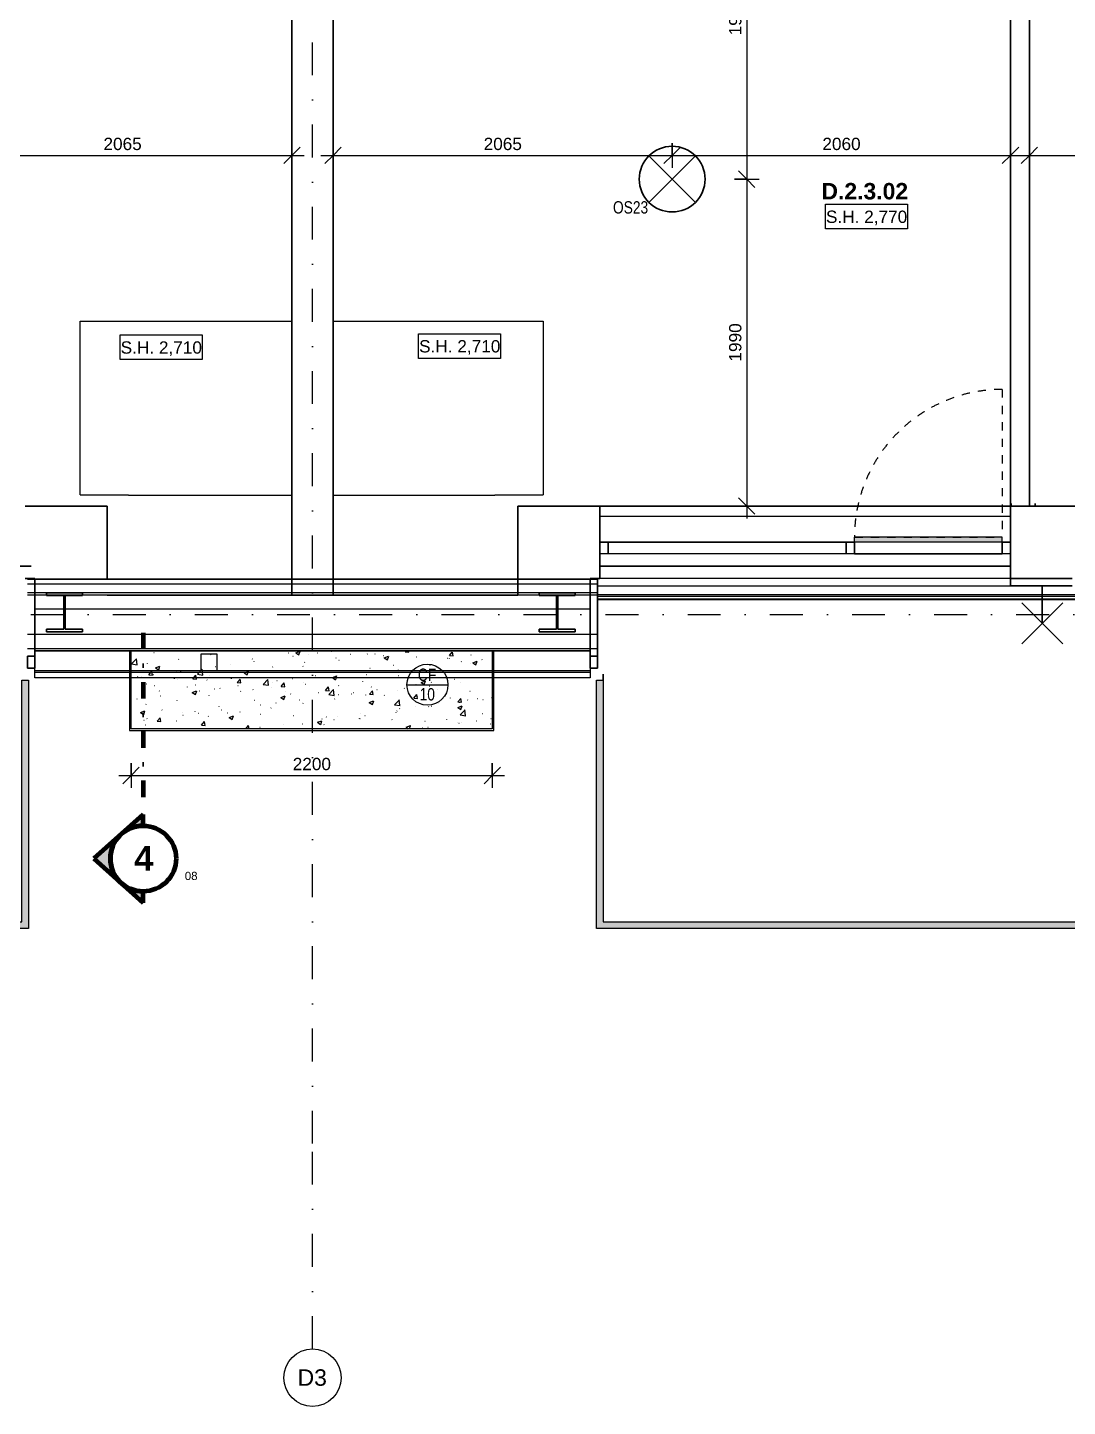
# Model space of a CAD drawing. Header units: millimetres. Extents: x -7570 to 42709, y -1655 to 71550.
# Drawn here: x 6513 to 12845, y 52360 to 60752 of the extents above; entities that cross this region are included whole.
import ezdxf

# ---------------------------------------------------------------- set-up
doc = ezdxf.new("R2010")
doc.units = ezdxf.units.MM
for name, pattern in [('HA_Dash_2mm-S1mm', [100, 50, -50]), ('HA_Dash_3mm-S1mm', [150, 100, -50]), ('HA_DashDot_10mm-S3mm', [500, 200, -150, 0, -150]), ('HA_DashDot_6mm-S2mm', [300, 100, -100, 0, -100])]:
    doc.linetypes.add(name, pattern=pattern)
for name, color, linetype, lineweight in [('-UNDERLAY_A-AREA-____-OTLN', 9, 'Continuous', 25), ('-UNDERLAY_A-FLOR-HRAL-OTLN', 9, 'Continuous', 9), ('-UNDERLAY_A-GLAZ-CWMG-OTLN', 9, 'Continuous', 5), ('-UNDERLAY_A-WALL-____-OTLN', 9, 'Continuous', 9), ('-UNDERLAY_M-HVAC-DUCT-OTLN', 9, 'Continuous', 9), ('A-____-____-DIMS', 9, 'Continuous', 5), ('A-____-____-DIMS-50', 9, 'Continuous', 5), ('A-AREA-____-IDEN', 9, 'Continuous', 9), ('A-CLNG-____-IDEN', 9, 'Continuous', 9), ('A-CLNG-____-PATT', 9, 'Continuous', 9), ('A-DOOR-____-OTLN', 9, 'Continuous', 9), ('A-FLOR-____-OTLN', 9, 'Continuous', 9), ('A-GENM-____-MCUT', 9, 'HA_Dash_3mm-S1mm', 25), ('A-GENM-____-OTLN', 9, 'Continuous', 9), ('A-GLAZ-CURT-MCUT', 9, 'Continuous', 5), ('A-GLAZ-CURT-OTLN', 9, 'Continuous', 5), ('A-GLAZ-CWMG-MCUT', 9, 'Continuous', 5), ('A-GLAZ-CWMG-OTLN', 9, 'Continuous', 5), ('A-ROOF-____-MCUT', 9, 'Continuous', 25), ('A-ROOF-____-OTLN', 9, 'Continuous', 9), ('A-WALL-____-MCUT', 9, 'Continuous', 9), ('A-WALL-____-OTLN', 9, 'Continuous', 9), ('E-LITE-EQPM-IDEN', 9, 'Continuous', 9), ('E-LITE-EQPM-OTLN', 9, 'Continuous', 9), ('G-____-____-DIMS', 9, 'Continuous', 5), ('G-____-____-SYMB', 9, 'Continuous', 5), ('I-WALL-____-MCUT', 9, 'Continuous', 25), ('I-WALL-____-OTLN', 9, 'Continuous', 9), ('S-GRID-____-IDEN', 9, 'Continuous', 9), ('S-GRID-____-OTLN', 9, 'Continuous', 5)]:
    doc.layers.add(name, color=color, linetype=linetype, lineweight=lineweight)
doc.styles.add('Arial', font='arial.ttf', dxfattribs={"height": 100})
doc.styles.add('Arial_1', font='arial.ttf', dxfattribs={"height": 75})
doc.styles.add('Arial_2', font='arial.ttf', dxfattribs={"width": 0.8, "height": 75})
doc.styles.add('Arial_3', font='arial.ttf', dxfattribs={"height": 50})
doc.styles.add('Arial_B', font='arialbd.ttf', dxfattribs={"height": 100})
doc.styles.add('Arial_B_1', font='arialbd.ttf', dxfattribs={"height": 150})
doc.dimstyles.new('Inner_Dimensions_1', dxfattribs={"dimscale": 304.8, "dimtxt": 76.519455, "dimasz": 0.328084, "dimexe": 0.246063, "dimexo": 0.0625, "dimgap": 0.032808, "dimtad": 1, "dimdec": 0, "dimzin": 0, "dimdsep": 46, "dimtxsty": 'Arial_1', "dimblk1": 'OBLIQUE', "dimblk2": 'OBLIQUE', "dimsah": 1, "dimcen": 0.09, "dimdle": 0.246063, "dimazin": 0, "dimtfac": 1, "dimtdec": 4, "dimtix": 1, "dimtmove": 0, "dimatfit": 3, "dimfxl": 0.246063, "dimfxlon": 1, "dimtvp": 1, "dimtolj": 1, "dimtzin": 0, "dimlwd": 9, "dimlwe": 9, "dimarcsym": 2})

# ---------------------------------------------------------------- blocks, each defined once
blk = doc.blocks.new('BD Libus_IFC_ifc-1-DPS_D - 2NP')
at = {"layer": 'A-GENM-____-MCUT', "color": 7, "linetype": 'Continuous'}
for p, q in [((6628.2, 57295.4), (6628.2, 57312.7)), ((6628.2, 57312.7), (6848.2, 57312.7)), ((6733.5, 57295.4), (6628.2, 57295.4)), ((6733.5, 57091.1), (6733.5, 57295.4)), ((6848.2, 57295.4), (6743, 57295.4)), ((6743, 57295.4), (6743, 57091.1)), ((6848.2, 57312.7), (6848.2, 57295.4)), ((9628.2, 57295.4), (9628.2, 57312.7)), ((9628.2, 57312.7), (9848.2, 57312.7)), ((9733.5, 57295.4), (9628.2, 57295.4)), ((9733.5, 57091.1), (9733.5, 57295.4)), ((9848.2, 57295.4), (9743, 57295.4)), ((9743, 57295.4), (9743, 57091.1)), ((9848.2, 57312.7), (9848.2, 57295.4)), ((6628.2, 57073.7), (6628.2, 57091.1)), ((6628.2, 57091.1), (6733.5, 57091.1)), ((6848.2, 57073.7), (6628.2, 57073.7)), ((6743, 57091.1), (6848.2, 57091.1)), ((6848.2, 57091.1), (6848.2, 57073.7)), ((9628.2, 57073.7), (9628.2, 57091.1)), ((9628.2, 57091.1), (9733.5, 57091.1)), ((9848.2, 57073.7), (9628.2, 57073.7)), ((9743, 57091.1), (9848.2, 57091.1)), ((9848.2, 57091.1), (9848.2, 57073.7))]:
    blk.add_line(p, q, dxfattribs=at)
blk = doc.blocks.new('Top Rail Type - Top Rail_Internal_-1448727-DPS_D - 2NP')
at = {"layer": '-UNDERLAY_A-FLOR-HRAL-OTLN'}
for points in [[(2203.2, 55269.9), (2243.2, 55309.9), (2243.2, 56779.9), (2203.2, 56779.9), (2203.2, 55975.4)], [(6518.2, 55269.9), (6518.2, 56779.9), (6478.2, 56779.9), (6478.2, 55309.9)], [(6518.2, 55269.9), (6478.2, 55309.9), (2243.2, 55309.9), (2203.2, 55269.9), (4592, 55269.9)]]:
    blk.add_hatch(color=256, dxfattribs=at).paths.add_polyline_path(points)
for p, q in [((2203.2, 56779.9), (2243.2, 56779.9)), ((2203.2, 55269.9), (2203.2, 56779.9)), ((2243.2, 56779.9), (2243.2, 55309.9)), ((6478.2, 56779.9), (6518.2, 56779.9)), ((6478.2, 55309.9), (6478.2, 56779.9)), ((6518.2, 56779.9), (6518.2, 55269.9)), ((2243.2, 55309.9), (6478.2, 55309.9)), ((6518.2, 55269.9), (2203.2, 55269.9))]:
    blk.add_line(p, q, dxfattribs=at)
blk = doc.blocks.new('Top Rail Type - Top Rail_Internal_-1448766-DPS_D - 2NP')
at = {"layer": '-UNDERLAY_A-FLOR-HRAL-OTLN'}
for points in [[(9978.2, 55269.9), (10018.2, 55309.9), (10018.2, 56779.9), (9978.2, 56779.9), (9978.2, 55975.4)], [(14293.2, 55269.9), (14293.2, 56779.9), (14253.2, 56779.9), (14253.2, 55309.9)], [(9978.2, 55269.9), (14293.2, 55269.9), (14253.2, 55309.9), (10018.2, 55309.9)]]:
    blk.add_hatch(color=256, dxfattribs=at).paths.add_polyline_path(points)
for p, q in [((9978.2, 56779.9), (10018.2, 56779.9)), ((9978.2, 55269.9), (9978.2, 56779.9)), ((10018.2, 56779.9), (10018.2, 55309.9)), ((14253.2, 56779.9), (14293.2, 56779.9)), ((14253.2, 55309.9), (14253.2, 56779.9)), ((14293.2, 56779.9), (14293.2, 55269.9)), ((10018.2, 55309.9), (14253.2, 55309.9)), ((14293.2, 55269.9), (9978.2, 55269.9))]:
    blk.add_line(p, q, dxfattribs=at)
blk = doc.blocks.new('Obdélníková příčel - 50x70mm EXT-1480322-DPS_D - 2NP')
at = {"layer": '-UNDERLAY_A-GLAZ-CWMG-OTLN'}
for p, q in [((10048.2, 57549.9), (10048.2, 57619.9)), ((11498.2, 57619.9), (10048.2, 57619.9)), ((11498.2, 57619.9), (11498.2, 57549.9)), ((11498.2, 57549.9), (10048.2, 57549.9))]:
    blk.add_line(p, q, dxfattribs=at)
blk = doc.blocks.new('Obdélníková příčel - 50x70mm EXT-1480163-DPS_D - 2NP')
at = {"layer": '-UNDERLAY_A-GLAZ-CWMG-OTLN'}
for p, q in [((2673.2, 57549.9), (2673.2, 57619.9)), ((3573.2, 57619.9), (2673.2, 57619.9)), ((3573.2, 57619.9), (3573.2, 57549.9)), ((3573.2, 57549.9), (2673.2, 57549.9))]:
    blk.add_line(p, q, dxfattribs=at)
blk = doc.blocks.new('Systémový panel - Sklo-1480324-DPS_D - 2NP')
at = {"layer": 'A-GLAZ-CURT-MCUT'}
for p, q in [((-725, -70), (-725, 0)), ((-725, 0), (725, 0)), ((725, 0), (725, -70)), ((725, -70), (-725, -70))]:
    blk.add_line(p, q, dxfattribs=at)
blk = doc.blocks.new('Obdélníková příčel - 50x70mm EXT-1480160-DPS_D - 2NP')
at = {"layer": 'A-GLAZ-CWMG-OTLN'}
blk.add_line((2673.2, 57549.9), (3573.2, 57549.9), dxfattribs=at)
blk = doc.blocks.new('Obdélníková příčel - 50x70mm EXT-1479988-DPS_D - 2NP')
at = {"layer": 'A-GLAZ-CWMG-MCUT'}
for p, q in [((0, 70), (-50, 70)), ((-50, 70), (-50, 0)), ((-50, 0), (0, 0)), ((0, 0), (0, 70))]:
    blk.add_line(p, q, dxfattribs=at)
blk = doc.blocks.new('Obdélníková příčel - 50x70mm EXT-1479989-DPS_D - 2NP')
at = {"layer": 'A-GLAZ-CWMG-MCUT'}
for p, q in [((-50, 70), (0, 70)), ((-50, 0), (-50, 70)), ((0, 0), (-50, 0)), ((0, 70), (0, 0))]:
    blk.add_line(p, q, dxfattribs=at)
blk = doc.blocks.new('ABMV_CW_Single_Swing_Generic - Ex_Glass_SKLOPNE-1529248-DPS_D - 2NP')
at = {"layer": 'A-DOOR-____-OTLN'}
blk.add_hatch(color=256, dxfattribs=at).paths.add_polyline_path([(-450, 0), (450, 0), (450, 30), (-450, 30), (-450, 15)])
at = {"layer": 'A-DOOR-____-OTLN', "linetype": 'HA_Dash_2mm-S1mm', "lineweight": 5}
for p in [(450, 930), (-450, 30)]:
    blk.add_line(p, (450, 30), dxfattribs=at)
at = {"layer": 'A-DOOR-____-OTLN'}
for p, q in [((450, 30), (-450, 30)), ((-450, 15), (-450, 30)), ((-450, 0), (-450, 15)), ((450, 0), (-450, 0)), ((450, 15), (450, 30)), ((450, 0), (450, 15))]:
    blk.add_line(p, q, dxfattribs=at)
at = {"layer": 'A-DOOR-____-OTLN', "linetype": 'HA_Dash_2mm-S1mm', "lineweight": 5}
blk.add_arc((450, 30), 900, 90, 180, dxfattribs=at)
blk = doc.blocks.new('Obdélníková příčel - 50x70mm EXT-1479993-DPS_D - 2NP')
at = {"layer": 'A-GLAZ-CWMG-MCUT'}
for p, q in [((25, 70), (-25, 70)), ((-25, 70), (-25, 0)), ((-25, 0), (25, 0)), ((25, 0), (25, 70))]:
    blk.add_line(p, q, dxfattribs=at)
blk = doc.blocks.new('HA_LF_GenericSymbol - OS23_pokoje-1576156-DPS_D - 2NP')
at = {"layer": 'E-LITE-EQPM-OTLN', "color": 11, "lineweight": 25}
for p, q in [((141.4, 141.4), (-141.4, -141.4)), ((-141.4, 141.4), (141.4, -141.4))]:
    blk.add_line(p, q, dxfattribs=at)
blk.add_circle((0, 0), 200, dxfattribs=at)
blk = doc.blocks.new('HA_GM_Gutter_Balcony - HA_GM_Gutter_Facade TP03-1638897-DPS_D - 2NP')
at = {"layer": 'A-GENM-____-OTLN'}
for p, q in [((0, 25.1), (0, 20.8)), ((0, 25.1), (4290, 25.1)), ((0, 20.8), (0, 5)), ((0, 20.8), (4290, 20.8)), ((0, 5), (0, -5)), ((0, 5), (4290, 5)), ((0, -5), (0, -60)), ((0, -5), (4290, -5))]:
    blk.add_line(p, q, dxfattribs=at)
blk = doc.blocks.new('HA_LF_GenericSymbol nastenne svitidlo - nastenne svitidlo-1783984-DPS_D - 2NP')
at = {"layer": 'E-LITE-EQPM-OTLN', "color": 11, "lineweight": 25}
for p, q in [((125, 125), (-125, -125)), ((-125, 125), (125, -125)), ((0, 0), (-228.9, 0))]:
    blk.add_line(p, q, dxfattribs=at)
blk = doc.blocks.new('Grid - Radius 3_5mm-353793-DPS_D - 2NP')
at = {"layer": 'S-GRID-____-IDEN'}
blk.add_circle((0, 0), 3.5, dxfattribs=at)
blk = doc.blocks.new('DIMBLOCK14-DPS_D - 2NP')
at = {"layer": 'A-____-____-DIMS-50', "lineweight": 9}
for p, q in [((6058.2, 60049.3), (6058.2, 59899.3)), ((6058.2, 59974.3), (6058.2, 60049.3)), ((6058.2, 59974.3), (6108.2, 60024.3)), ((8123.2, 60049.3), (8123.2, 59899.3)), ((8123.2, 59974.3), (8123.2, 60049.3)), ((8123.2, 59974.3), (8173.2, 60024.3)), ((6058.2, 59974.3), (6008.2, 59924.3)), ((6058.2, 59974.3), (8198.2, 59974.3)), ((8123.2, 59974.3), (8073.2, 59924.3))]:
    blk.add_line(p, q, dxfattribs=at)
at = {"layer": 'A-____-____-DIMS-50', "color": 0, "lineweight": 9, "insert": (6975.3, 60081.7), "char_height": 75, "width": 276.883, "attachment_point": 1, "line_spacing_factor": 0.941778, "style": 'Arial_1'}
blk.add_mtext('2065', dxfattribs=at)
blk = doc.blocks.new('_Oblique')
at = {"color": 0, "linetype": 'ByBlock', "lineweight": -2}
blk.add_line((-0.5, -0.5), (0.5, 0.5), dxfattribs=at)
blk = doc.blocks.new('DIMBLOCK15-DPS_D - 2NP')
at = {"layer": 'A-____-____-DIMS-50', "lineweight": 9}
for p, q in [((8373.2, 60049.3), (8373.2, 59899.3)), ((8373.2, 59974.3), (8373.2, 60049.3)), ((8373.2, 59974.3), (8423.2, 60024.3)), ((10438.2, 60049.3), (10438.2, 59899.3)), ((10438.2, 59974.3), (10438.2, 60049.3)), ((10438.2, 59974.3), (10488.2, 60024.3)), ((8298.2, 59974.3), (10438.2, 59974.3)), ((8373.2, 59974.3), (8323.2, 59924.3)), ((10438.2, 59974.3), (10388.2, 59924.3))]:
    blk.add_line(p, q, dxfattribs=at)
at = {"layer": 'A-____-____-DIMS-50', "color": 0, "lineweight": 9, "insert": (9290.3, 60081.7), "char_height": 75, "width": 276.883, "attachment_point": 1, "line_spacing_factor": 0.941778, "style": 'Arial_1'}
blk.add_mtext('2065', dxfattribs=at)
blk = doc.blocks.new('DIMBLOCK16-DPS_D - 2NP')
at = {"layer": 'A-____-____-DIMS-50', "lineweight": 9}
for p, q in [((10438.2, 60049.3), (10438.2, 59899.3)), ((10438.2, 59974.3), (10438.2, 60049.3)), ((10438.2, 59974.3), (10488.2, 60024.3)), ((12498.2, 60049.3), (12498.2, 59899.3)), ((12498.2, 59974.3), (12498.2, 60049.3)), ((12498.2, 59974.3), (12548.2, 60024.3)), ((10438.2, 59974.3), (10388.2, 59924.3)), ((10438.2, 59974.3), (12573.2, 59974.3)), ((12498.2, 59974.3), (12448.2, 59924.3))]:
    blk.add_line(p, q, dxfattribs=at)
at = {"layer": 'A-____-____-DIMS-50', "color": 0, "lineweight": 9, "insert": (11352.8, 60081.7), "char_height": 75, "width": 276.883, "attachment_point": 1, "line_spacing_factor": 0.941778, "style": 'Arial_1'}
blk.add_mtext('2060', dxfattribs=at)
blk = doc.blocks.new('DIMBLOCK17-DPS_D - 2NP')
at = {"layer": 'A-____-____-DIMS-50', "lineweight": 9}
for p, q in [((12613.2, 60049.3), (12613.2, 59899.3)), ((12613.2, 59974.3), (12613.2, 60049.3)), ((12613.2, 59974.3), (12663.2, 60024.3)), ((14423.2, 59899.3), (14423.2, 60049.3)), ((14423.2, 59974.3), (14473.2, 60024.3)), ((12538.2, 59974.3), (14423.2, 59974.3)), ((12613.2, 59974.3), (12563.2, 59924.3)), ((14423.2, 59974.3), (14373.2, 59924.3)), ((14423.2, 59974.3), (14423.2, 59899.3))]:
    blk.add_line(p, q, dxfattribs=at)
at = {"layer": 'A-____-____-DIMS-50', "color": 0, "lineweight": 9, "insert": (13402.8, 60081.7), "char_height": 75, "width": 276.883, "attachment_point": 1, "line_spacing_factor": 0.941778, "style": 'Arial_1'}
blk.add_mtext('1810', dxfattribs=at)
blk = doc.blocks.new('DIMBLOCK54-DPS_D - 2NP')
at = {"layer": 'A-____-____-DIMS-50', "lineweight": 9}
for p, q in [((10892.1, 61809.9), (10842.1, 61859.9)), ((10892.1, 61884.9), (10892.1, 59829.9)), ((10967.1, 61809.9), (10817.1, 61809.9)), ((10892.1, 61809.9), (10942.1, 61759.9)), ((10892.1, 61809.9), (10967.1, 61809.9)), ((10892.1, 59829.9), (10842.1, 59879.9)), ((10817.1, 59829.9), (10967.1, 59829.9)), ((10892.1, 59829.9), (10817.1, 59829.9)), ((10892.1, 59829.9), (10942.1, 59779.9))]:
    blk.add_line(p, q, dxfattribs=at)
at = {"layer": 'A-____-____-DIMS-50', "color": 0, "lineweight": 9, "insert": (10784.7, 60704.5), "char_height": 75, "width": 276.883, "attachment_point": 1, "rotation": 90, "line_spacing_factor": 0.941778, "style": 'Arial_1'}
blk.add_mtext('1980', dxfattribs=at)
blk = doc.blocks.new('DIMBLOCK55-DPS_D - 2NP')
at = {"layer": 'A-____-____-DIMS-50', "lineweight": 9}
for p, q in [((10892.1, 59829.9), (10842.1, 59879.9)), ((10817.1, 59829.9), (10967.1, 59829.9)), ((10892.1, 59829.9), (10817.1, 59829.9)), ((10892.1, 59829.9), (10892.1, 57764.9)), ((10892.1, 59829.9), (10942.1, 59779.9)), ((10967.1, 57839.9), (10817.1, 57839.9)), ((10892.1, 57839.9), (10842.1, 57889.9)), ((10892.1, 57839.9), (10942.1, 57789.9)), ((10892.1, 57839.9), (10967.1, 57839.9))]:
    blk.add_line(p, q, dxfattribs=at)
at = {"layer": 'A-____-____-DIMS-50', "color": 0, "lineweight": 9, "insert": (10784.7, 58719.5), "char_height": 75, "width": 276.883, "attachment_point": 1, "rotation": 90, "line_spacing_factor": 0.941778, "style": 'Arial_1'}
blk.add_mtext('1990', dxfattribs=at)
blk = doc.blocks.new('Section - With Sheet Number-366786-DPS_D - 2NP')
at = {"layer": 'G-____-____-SYMB'}
h = blk.add_hatch(color=256, dxfattribs=at)
edge = h.paths.add_edge_path()
edge.add_line((1.37, 0), (0, 0))
edge.add_arc((-4, 0), 4, 0, 180)
edge.add_line((-8, 0), (-9.37, 0))
edge.add_line((-9.37, 0), (-4, 6))
edge.add_line((-4, 6), (1.37, 0))
at = {"layer": 'G-____-____-SYMB', "lineweight": 100}
for p, q in [((-4, 6), (-9.37, 0)), ((1.37, 0), (-4, 6)), ((-9.37, 0), (-8, 0)), ((0, 0), (1.37, 0))]:
    blk.add_line(p, q, dxfattribs=at)
blk.add_circle((-4, 0), 4, dxfattribs=at)
blk.add_arc((-4, 0), 4, 0, 180, dxfattribs=at)
blk = doc.blocks.new('DIMBLOCK149-DPS_D - 2NP')
at = {"layer": 'A-____-____-DIMS-50', "lineweight": 9}
for p, q in [((7143.2, 56275.3), (7143.2, 56125.3)), ((7143.2, 56200.3), (7143.2, 56275.3)), ((7143.2, 56200.3), (7193.2, 56250.3)), ((9343.2, 56275.3), (9343.2, 56125.3)), ((9343.2, 56200.3), (9343.2, 56275.3)), ((9343.2, 56200.3), (9393.2, 56250.3)), ((7068.2, 56200.3), (9418.2, 56200.3)), ((7143.2, 56200.3), (7093.2, 56150.3)), ((9343.2, 56200.3), (9293.2, 56150.3))]:
    blk.add_line(p, q, dxfattribs=at)
at = {"layer": 'A-____-____-DIMS-50', "color": 0, "lineweight": 9, "insert": (8127.8, 56307.7), "char_height": 75, "width": 276.883, "attachment_point": 1, "line_spacing_factor": 0.941778, "style": 'Arial_1'}
blk.add_mtext('2200', dxfattribs=at)
blk = doc.blocks.new('HA_Tag_Ceiling - Group _ Type Mark-1698111-DPS_D - 2NP')
at = {"layer": 'A-CLNG-____-IDEN'}
blk.add_line((-2.5, 0), (2.5, 0), dxfattribs=at)
blk.add_circle((0, 0), 2.5, dxfattribs=at)
blk = doc.blocks.new('Spot Elevations - Generic-448778-DPS_D - 2NP')
at = {"layer": 'G-____-____-DIMS', "lineweight": 9}
for p, q in [((-5, 0), (-5, 3)), ((-5, 3), (5, 3)), ((5, 3), (5, 0)), ((5, 0), (-5, 0))]:
    blk.add_line(p, q, dxfattribs=at)

msp = doc.modelspace()

# ---------------------------------------------------------------- hatches: boundary and pattern name
at = {"layer": 'A-CLNG-____-PATT', "lineweight": 5}
h = msp.add_hatch(dxfattribs=at)
h.set_pattern_fill('FP_1', color=256, style=0, pattern_type=2)
h.set_pattern_definition([(50, (0, 0), (268.9728, -23.5317), [28.125, -309.375]), (355, (0, 0), (-52.0318, 282.0722), [22.5, -247.5]), (100.451, (22.41, -1.96), (216.9426, 258.5382), [23.903, -262.928]), (46.184, (0, 75), (400.2152, -62.0716), [42.188, -464.063]), (96.636, (33.35, 69.83), (350.496, 365.297), [35.854, -394.392]), (351.184, (0, 75), (350.4995, 365.2935), [33.75, -371.25]), (21, (37.5, 56.25), (223.8405, -150.9819), [28.125, -309.375]), (326, (37.5, 56.25), (91.2433, 271.9314), [22.5, -247.5]), (71.451, (56.15, 43.67), (315.0841, 120.9468), [23.903, -262.928]), (37.5, (0, 0), (4.56065, 124.8351), [1.676, -242.824, 1.676, -249.574, -248.438]), (37.5, (0, 0), (4.56065, 124.8351), [-495.75, 1.676, -246.761]), (7.5, (0, 0), (98.65052, 147.90482), [1.676, -141.574, 1.676, -237.199, -94.688]), (7.5, (0, 0), (98.65052, 147.90482), [-382.125, 1.676, -93.011]), (327.5, (-83.62, 0), (200.183, -8.4578), [1.676, -92.074, 1.676, -290.824, -388.125]), (327.5, (-83.62, 0), (200.183, -8.4578), [-386.25, 1.676, -386.449]), (317.5, (-121.12, 0), (218.69444, 37.5397), [1.676, -120.199, 1.676, -192.574, -275.625]), (317.5, (-121.12, 0), (218.69444, 37.5397), [-316.125, 1.676, -273.949])])
h.paths.add_polyline_path([(9343.2, 56484.9), (9343.2, 56959.9), (7143.2, 56959.9), (7143.2, 56484.9), (8317.4, 56484.9)])

# ---------------------------------------------------------------- linework, layer by layer
at = {"layer": '-UNDERLAY_A-AREA-____-OTLN'}
for p, q in [((9498.2, 57297.4), (9498.2, 57839.9)), ((9498.2, 57839.9), (9998.2, 57839.9)), ((9998.2, 57839.9), (9998.2, 57619.9)), ((9998.2, 57839.9), (14773.2, 57839.9)), ((12503.2, 57839.9), (12498.2, 57839.9)), ((12498.2, 57839.9), (12498.2, 57589.9)), ((12503.2, 57854.9), (12503.2, 57839.9)), ((12648.2, 57854.9), (12648.2, 57839.9)), ((10048.2, 57619.9), (9998.2, 57619.9)), ((11548.2, 57619.9), (11498.2, 57619.9)), ((12498.2, 57619.9), (12448.2, 57619.9)), ((3998.2, 57474.9), (6535.7, 57474.9)), ((9998.2, 57474.9), (12498.2, 57474.9)), ((10018.2, 56817.4), (10018.2, 56779.9))]:
    msp.add_line(p, q, dxfattribs=at)
at = {"layer": '-UNDERLAY_A-WALL-____-OTLN'}
for p, q in [((6998.2, 57297.4), (9498.2, 57297.4)), ((6558.2, 57214.8), (9938.2, 57214.8)), ((6558.2, 56794.9), (6558.2, 56854.3)), ((6558.2, 56839.9), (9938.2, 56839.9)), ((9938.2, 56827.4), (6558.2, 56827.4)), ((9938.2, 56854.3), (9938.2, 56794.9)), ((9938.2, 56794.9), (6558.2, 56794.9))]:
    msp.add_line(p, q, dxfattribs=at)
at = {"layer": '-UNDERLAY_M-HVAC-DUCT-OTLN'}
for p, q in [((7667.9, 56939.5), (7567.9, 56939.5)), ((7567.9, 56939.5), (7567.9, 56839.9)), ((7667.9, 56839.9), (7667.9, 56939.5))]:
    msp.add_line(p, q, dxfattribs=at)
at = {"layer": 'A-FLOR-____-OTLN'}
for p, q in [((6833.2, 57908.3), (6833.2, 58964.9)), ((6833.2, 58964.9), (8123.2, 58964.9)), ((8373.2, 58964.9), (9653.2, 58964.9)), ((9653.2, 58964.9), (9653.2, 57908.3))]:
    msp.add_line(p, q, dxfattribs=at)
at = {"layer": 'A-ROOF-____-MCUT'}
for p, q in [((6513.2, 57394.7), (9983.2, 57394.7)), ((6513.2, 56854.3), (6513.2, 56926.7)), ((9938.2, 56959.9), (6558.2, 56959.9)), ((6558.2, 56926.7), (6558.2, 56854.3)), ((9938.2, 56854.3), (9938.2, 56926.7)), ((9983.2, 56926.7), (9983.2, 56854.3)), ((6558.2, 56854.3), (6513.2, 56854.3)), ((9983.2, 56854.3), (9938.2, 56854.3))]:
    msp.add_line(p, q, dxfattribs=at)
at = {"layer": 'A-ROOF-____-MCUT', "lineweight": 9}
for p, q in [((6513.2, 57367.6), (9983.2, 57367.6)), ((6513.2, 57313.2), (9983.2, 57313.2)), ((6513.2, 57299.7), (9983.2, 57299.7)), ((6513.2, 57060.7), (9983.2, 57060.7)), ((6513.2, 56973.8), (9983.2, 56973.8))]:
    msp.add_line(p, q, dxfattribs=at)
at = {"layer": 'A-ROOF-____-OTLN'}
for p, q in [((6833.2, 57908.3), (7128.2, 57908.3)), ((7128.2, 57908.3), (7128.2, 57905.5)), ((7128.2, 57905.5), (8123.2, 57905.5)), ((8373.2, 57905.5), (9358.2, 57905.5)), ((9358.2, 57905.5), (9358.2, 57908.3)), ((9358.2, 57908.3), (9653.2, 57908.3)), ((12498.2, 57399.9), (9998.2, 57399.9))]:
    msp.add_line(p, q, dxfattribs=at)
at = {"layer": 'A-WALL-____-MCUT', "lineweight": 25}
for p, q in [((6498.1, 57839.9), (6998.2, 57839.9)), ((6998.2, 57839.9), (6998.2, 57394.7)), ((9498.2, 57394.7), (9498.2, 57839.9)), ((9498.2, 57839.9), (9998.2, 57839.9)), ((9998.2, 57839.9), (9998.2, 57399.9)), ((12498.2, 57354.9), (12498.2, 57839.9)), ((12613.2, 57839.9), (12873, 57839.9)), ((6498.1, 57399.9), (6558.2, 57399.9)), ((6558.2, 57399.9), (6558.2, 56926.7)), ((9938.2, 56926.7), (9938.2, 57399.9)), ((9938.2, 57399.9), (9998.2, 57399.9)), ((9983.2, 57399.9), (9983.2, 56926.7)), ((12873, 57399.9), (12498.2, 57399.9)), ((12873, 57354.9), (12498.2, 57354.9)), ((6558.2, 56926.7), (6513.2, 56926.7)), ((9983.2, 56926.7), (9938.2, 56926.7))]:
    msp.add_line(p, q, dxfattribs=at)
at = {"layer": 'A-WALL-____-MCUT'}
msp.add_line((12613.2, 57839.9), (12498.2, 57839.9), dxfattribs=at)
at = {"layer": 'A-WALL-____-OTLN'}
for p, q in [((12498.2, 57839.9), (9998.2, 57839.9)), ((12498.2, 57776.7), (9998.2, 57776.7)), ((9983.2, 57354.9), (12498.2, 57354.9))]:
    msp.add_line(p, q, dxfattribs=at)
at = {"layer": 'G-____-____-SYMB', "linetype": 'HA_DashDot_6mm-S2mm', "lineweight": 100}
msp.add_line((7217.2, 57069.4), (7217.2, 55894.5), dxfattribs=at)
at = {"layer": 'I-WALL-____-MCUT'}
for p, q in [((8123.2, 57297.4), (8123.2, 63204.9)), ((8373.2, 63204.9), (8373.2, 57297.4)), ((12498.2, 57839.9), (12498.2, 61809.9)), ((12613.2, 61809.9), (12613.2, 57839.9)), ((8373.2, 57297.4), (8123.2, 57297.4))]:
    msp.add_line(p, q, dxfattribs=at)
at = {"layer": 'I-WALL-____-OTLN'}
for p, q in [((7133.2, 56959.9), (7133.2, 56474.9)), ((7143.2, 56484.9), (7143.2, 56959.9)), ((9343.2, 56959.9), (9343.2, 56484.9)), ((9353.2, 56474.9), (9353.2, 56959.9)), ((9343.2, 56484.9), (7143.2, 56484.9)), ((7133.2, 56474.9), (9353.2, 56474.9))]:
    msp.add_line(p, q, dxfattribs=at)
at = {"layer": 'S-GRID-____-OTLN', "linetype": 'HA_DashDot_10mm-S3mm', "lineweight": 9}
for p, q in [((8248.2, 53960.4), (8248.2, 69949.6)), ((-5970.1, 57179.9), (21709.3, 57179.9)), ((8248.2, 52710.4), (8248.2, 53960.4))]:
    msp.add_line(p, q, dxfattribs=at)

# ---------------------------------------------------------------- block references
at = {"layer": '-UNDERLAY_A-FLOR-HRAL-OTLN'}
for name in ['Top Rail Type - Top Rail_Internal_-1448727-DPS_D - 2NP', 'Top Rail Type - Top Rail_Internal_-1448766-DPS_D - 2NP']:
    msp.add_blockref(name, (0, 0), dxfattribs=at)
at = {"layer": '-UNDERLAY_A-GLAZ-CWMG-OTLN'}
for name, p in [('Obdélníková příčel - 50x70mm EXT-1480322-DPS_D - 2NP', (0, 0)), ('Obdélníková příčel - 50x70mm EXT-1480163-DPS_D - 2NP', (8875, 0))]:
    msp.add_blockref(name, p, dxfattribs=at)
at = {"lineweight": 5}
msp.add_blockref('BD Libus_IFC_ifc-1-DPS_D - 2NP', (0, 0), dxfattribs=at)
at = {"layer": 'A-CLNG-____-IDEN', "xscale": 49.99999999999998, "yscale": 49.99999999999998, "zscale": 49.99999999999998}
msp.add_blockref('HA_Tag_Ceiling - Group _ Type Mark-1698111-DPS_D - 2NP', (8948.2, 56752.9), dxfattribs=at)
at = {"layer": 'A-DOOR-____-OTLN'}
msp.add_blockref('ABMV_CW_Single_Swing_Generic - Ex_Glass_SKLOPNE-1529248-DPS_D - 2NP', (11998.2, 57619.9), dxfattribs=at)
at = {"layer": 'A-GENM-____-OTLN', "rotation": 180}
msp.add_blockref('HA_GM_Gutter_Balcony - HA_GM_Gutter_Facade TP03-1638897-DPS_D - 2NP', (14273.2, 57294.9), dxfattribs=at)
at = {"layer": 'A-GLAZ-CURT-OTLN'}
msp.add_blockref('Systémový panel - Sklo-1480324-DPS_D - 2NP', (10773.2, 57619.9), dxfattribs=at)
at = {"layer": 'A-GLAZ-CWMG-OTLN', "rotation": 180}
msp.add_blockref('Obdélníková příčel - 50x70mm EXT-1479989-DPS_D - 2NP', (9998.2, 57619.9), dxfattribs=at)
at = {"layer": 'A-GLAZ-CWMG-OTLN', "extrusion": (0, 0, -1), "rotation": 180}
for name, p in [('Obdélníková příčel - 50x70mm EXT-1479993-DPS_D - 2NP', (-11523.2, 57619.9)), ('Obdélníková příčel - 50x70mm EXT-1479988-DPS_D - 2NP', (-12498.2, 57619.9))]:
    msp.add_blockref(name, p, dxfattribs=at)
at = {"layer": 'A-GLAZ-CWMG-OTLN'}
msp.add_blockref('Obdélníková příčel - 50x70mm EXT-1480160-DPS_D - 2NP', (8875, 0), dxfattribs=at)
at = {"layer": 'E-LITE-EQPM-OTLN', "color": 11, "lineweight": 25}
msp.add_blockref('HA_LF_GenericSymbol - OS23_pokoje-1576156-DPS_D - 2NP', (10438.2, 59829.9), dxfattribs=at)
at = {"layer": 'E-LITE-EQPM-OTLN', "color": 11, "lineweight": 25, "rotation": 269.9999999999997}
msp.add_blockref('HA_LF_GenericSymbol nastenne svitidlo - nastenne svitidlo-1783984-DPS_D - 2NP', (12692.1, 57126), dxfattribs=at)
at = {"layer": 'G-____-____-DIMS', "lineweight": 9, "xscale": 49.99999999999998, "yscale": 49.99999999999998, "zscale": 49.99999999999998}
for p in [(11621.2, 59527.3), (7326.8, 58731.7), (9143.9, 58739.1)]:
    msp.add_blockref('Spot Elevations - Generic-448778-DPS_D - 2NP', p, dxfattribs=at)
at = {"layer": 'G-____-____-SYMB', "lineweight": 100, "xscale": 49.99999999999998, "yscale": 49.99999999999998, "zscale": 49.99999999999998, "rotation": 89.99999999999947}
msp.add_blockref('Section - With Sheet Number-366786-DPS_D - 2NP', (7217.2, 55894.5), dxfattribs=at)
at = {"layer": 'S-GRID-____-IDEN', "xscale": 49.99999999999998, "yscale": 49.99999999999998, "zscale": 49.99999999999998}
msp.add_blockref('Grid - Radius 3_5mm-353793-DPS_D - 2NP', (8248.2, 52535.4), dxfattribs=at)

# ---------------------------------------------------------------- texts
at = {"layer": 'A-AREA-____-IDEN', "lineweight": 5, "insert": (11346.9, 59806.4), "char_height": 100, "width": 653.375, "attachment_point": 1, "style": 'Arial_B'}
msp.add_mtext('D.2.3.02', dxfattribs=at)
at = {"layer": 'A-CLNG-____-IDEN', "lineweight": 5, "char_height": 75, "attachment_point": 1, "style": 'Arial_2'}
for s, insert, width in [('CF', (8889.8, 56851), 137.89), ('10', (8900.4, 56732), 115.443)]:
    msp.add_mtext(s, dxfattribs=dict(at, insert=insert, width=width))
at = {"layer": 'E-LITE-EQPM-IDEN', "lineweight": 5, "insert": (10077.8, 59695.5), "char_height": 75, "width": 262.953, "attachment_point": 1, "style": 'Arial_2'}
msp.add_mtext('OS23', dxfattribs=at)
at = {"layer": 'G-____-____-DIMS', "lineweight": 9, "char_height": 75, "width": 592.246, "attachment_point": 1, "line_spacing_factor": 0.941778, "style": 'Arial_1'}
for s, insert in [('S.H. 2,770', (11374.5, 59638.2)), ('S.H. 2,710', (7080, 58842.6)), ('S.H. 2,710', (8897.2, 58850))]:
    msp.add_mtext(s, dxfattribs=dict(at, insert=insert))
at = {"layer": 'G-____-____-SYMB', "attachment_point": 1}
for s, insert, char_height, width, style in [('\\fArial|b1|i0|c0|p34|;4', (7163, 55771.2), 150, 144.304, 'Arial_B_1'), ('08', (7470.6, 55614.2), 50, 96.202, 'Arial_3')]:
    msp.add_mtext(s, dxfattribs=dict(at, insert=insert, char_height=char_height, width=width, style=style))
at = {"layer": 'S-GRID-____-IDEN', "lineweight": 5, "insert": (8157.3, 52586.1), "char_height": 100, "width": 220.464, "attachment_point": 1, "style": 'Arial'}
msp.add_mtext('D3', dxfattribs=at)

# ---------------------------------------------------------------- dimensions: what is measured, and where the dimension line sits
at = {"layer": 'A-____-____-DIMS', "lineweight": 9}
for base, p1, p2, override, picture, middle in [((10892.1, 59829.9), (10967.1, 61809.9), (10817.1, 59829.9), {"dimpost": '<>', "dimfxl": 1985.669989}, 'DIMBLOCK54-DPS_D - 2NP', (10843.8, 60819.9)), ((10892.1, 57839.9), (10817.1, 59829.9), (10967.1, 57839.9), {"dimpost": '<>', "dimfxl": 1995.645259}, 'DIMBLOCK55-DPS_D - 2NP', (10843.8, 58834.9))]:
    dim = msp.add_linear_dim(base=base, p1=p1, p2=p2, angle=90, dimstyle='Inner_Dimensions_1', override=override, dxfattribs=at)
    dim.commit()
    dim.dimension.update_dxf_attribs({"geometry": picture, "text_midpoint": middle})
for base, p1, p2, override, picture, middle in [((8123.2, 59974.3), (6058.2, 60049.3), (8123.2, 60049.3), {"dimpost": '<>', "dimfxl": 2065}, 'DIMBLOCK14-DPS_D - 2NP', (7090.7, 60022.6)), ((10438.2, 59974.3), (8373.2, 60049.3), (10438.2, 60049.3), {"dimpost": '<>', "dimfxl": 2065}, 'DIMBLOCK15-DPS_D - 2NP', (9405.7, 60022.6)), ((12498.2, 59974.3), (10438.2, 60049.3), (12498.2, 60049.3), {"dimpost": '<>', "dimfxl": 2060}, 'DIMBLOCK16-DPS_D - 2NP', (11468.2, 60022.6)), ((14423.2, 59974.3), (12613.2, 60049.3), (14423.2, 59899.3), {"dimpost": '<>', "dimfxl": 1816.204834}, 'DIMBLOCK17-DPS_D - 2NP', (13518.2, 60022.6)), ((9343.2, 56200.3), (7143.2, 56275.3), (9343.2, 56275.3), {"dimpost": '<>', "dimfxl": 2200}, 'DIMBLOCK149-DPS_D - 2NP', (8243.2, 56248.6))]:
    dim = msp.add_linear_dim(base=base, p1=p1, p2=p2, dimstyle='Inner_Dimensions_1', override=override, dxfattribs=at)
    dim.commit()
    dim.dimension.update_dxf_attribs({"geometry": picture, "text_midpoint": middle})

doc.saveas('drawing.dxf')
